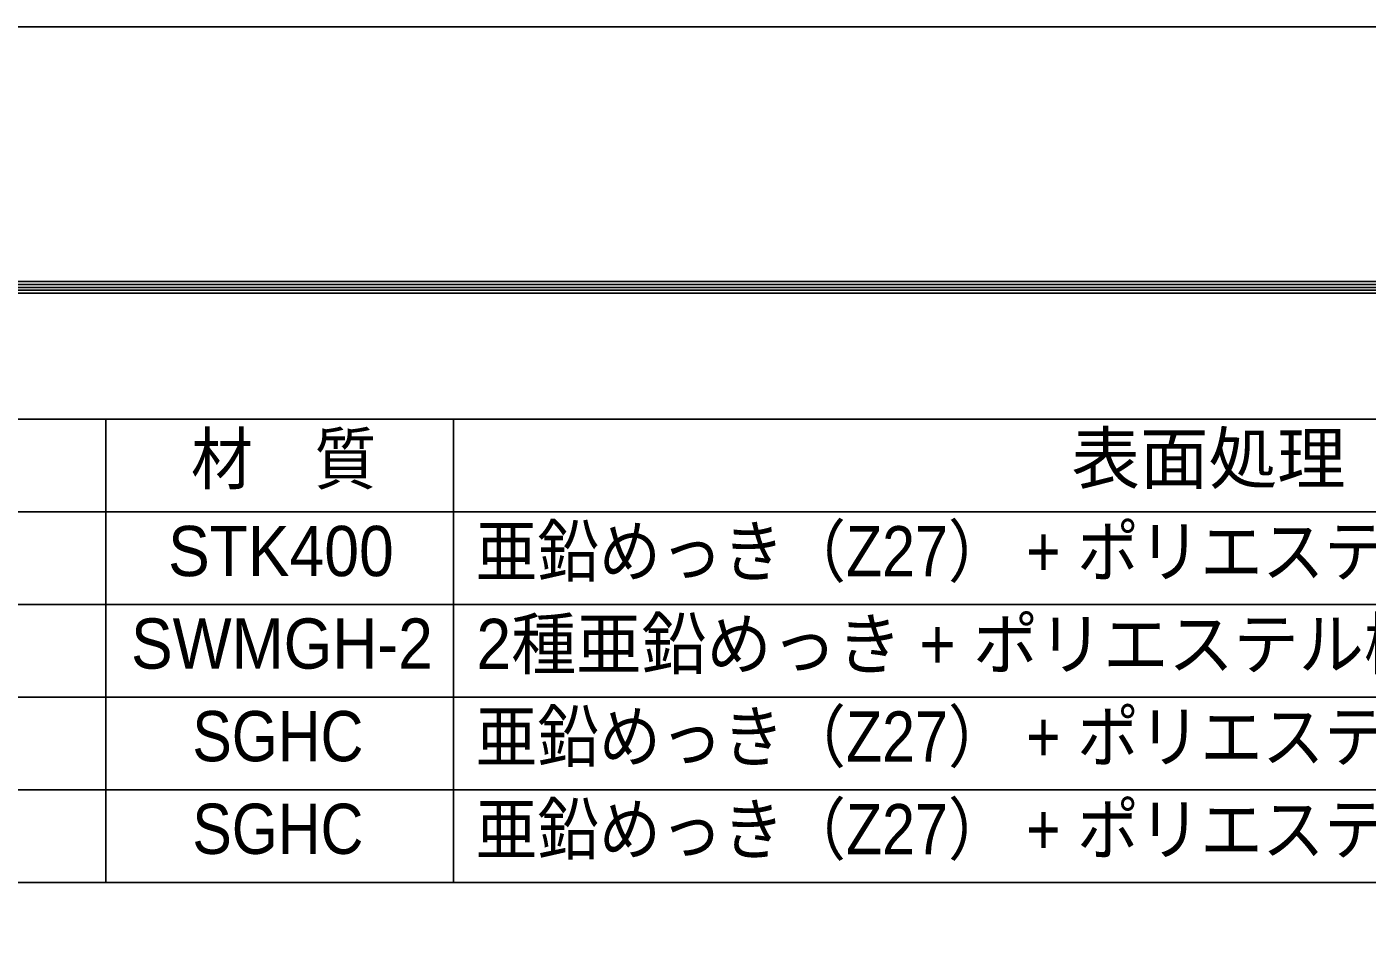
# Model space of a CAD drawing. Units: millimetres, scale not verified. Extents: x -4200 to 4200, y -2970 to 2970.
# Drawn here: x 2154 to 3311, y 2188 to 2970 of the extents above; entities that cross this region are included whole.
import ezdxf
from ezdxf.enums import TextEntityAlignment as Align

# ---------------------------------------------------------------- set-up
doc = ezdxf.new("R2010")
doc.units = ezdxf.units.MM
doc.header["$LTSCALE"] = 10
doc.layers.add('0-1_D-MTR-TXT', color=7, linetype='Continuous')
doc.layers.add('0-2_D-MTR-FRAM', color=7, linetype='Continuous', lineweight=25)
doc.layers.add('0-E_D-TTL', color=7, linetype='Continuous', lineweight=25)
doc.styles.add('ＭＳ Ｐゴシック', font='')
doc.styles.get('ＭＳ Ｐゴシック').set_extended_font_data('MS PGothic')

msp = doc.modelspace()

# ---------------------------------------------------------------- linework, layer by layer
at = {"layer": '0-2_D-MTR-FRAM'}
for p, q in [((1172.39, 2631.05), (3822.39, 2631.05)), ((2222.39, 2631.05), (2222.39, 2231.05)), ((2522.39, 2631.05), (2522.39, 2231.05)), ((1172.39, 2551.05), (3822.39, 2551.05)), ((1172.39, 2471.05), (3822.39, 2471.05)), ((1172.39, 2391.05), (3822.39, 2391.05)), ((1172.39, 2311.05), (3822.39, 2311.05)), ((1172.39, 2231.05), (3822.39, 2231.05))]:
    msp.add_line(p, q, dxfattribs=at)
at = {"layer": '0-E_D-TTL', "color": 2}
msp.add_lwpolyline([(-4200, 2970), (4200, 2970), (4200, -2970), (-4200, -2970)], close=True, dxfattribs=at)
at = {"layer": '0-E_D-TTL'}
for points in [[(-3930, 2750), (3930, 2750), (3930, -2750), (-3930, -2750)], [(-3927.5, 2747.5), (3927.5, 2747.5), (3927.5, -2747.5), (-3927.5, -2747.5)], [(-3925, 2745), (3925, 2745), (3925, -2745), (-3925, -2745)], [(-3922.5, 2742.5), (3922.5, 2742.5), (3922.5, -2742.5), (-3922.5, -2742.5)], [(-3920, 2740), (3920, 2740), (3920, -2740), (-3920, -2740)]]:
    msp.add_lwpolyline(points, close=True, dxfattribs=at)

# ---------------------------------------------------------------- texts
at = {"layer": '0-1_D-MTR-TXT', "style": 'ＭＳ Ｐゴシック'}
for s, height, width, p in [('材\u3000質', 43.4, 0.9, (2295.83, 2562.25)), ('亜鉛めっき（Z27） + ポリエステル樹脂静電粉体塗装', 43.4, 0.9, (2541.48, 2482.39)), ('STK400', 43.38, 0.95, (2276.05, 2482.61)), ('2種亜鉛めっき + ポリエステル樹脂静電粉体塗装', 43.38, 0.95, (2542.16, 2402.39)), ('SWMGH-2', 43.38, 0.95, (2244.05, 2402.71)), ('亜鉛めっき（Z27） + ポリエステル樹脂静電粉体塗装', 43.4, 0.9, (2541.48, 2322.39)), ('SGHC', 43.4, 0.9, (2296.97, 2322.71)), ('亜鉛めっき（Z27） + ポリエステル樹脂静電粉体塗装', 43.4, 0.9, (2541.48, 2242.39)), ('SGHC', 43.4, 0.9, (2296.97, 2242.71))]:
    msp.add_text(s, height=height, dxfattribs=dict(at, width=width)).set_placement(p, align=Align.BOTTOM_LEFT)
msp.add_text('表面処理', height=43.4, dxfattribs=at).set_placement((3055.73, 2562.71), align=Align.BOTTOM_LEFT)

doc.saveas('drawing.dxf')
